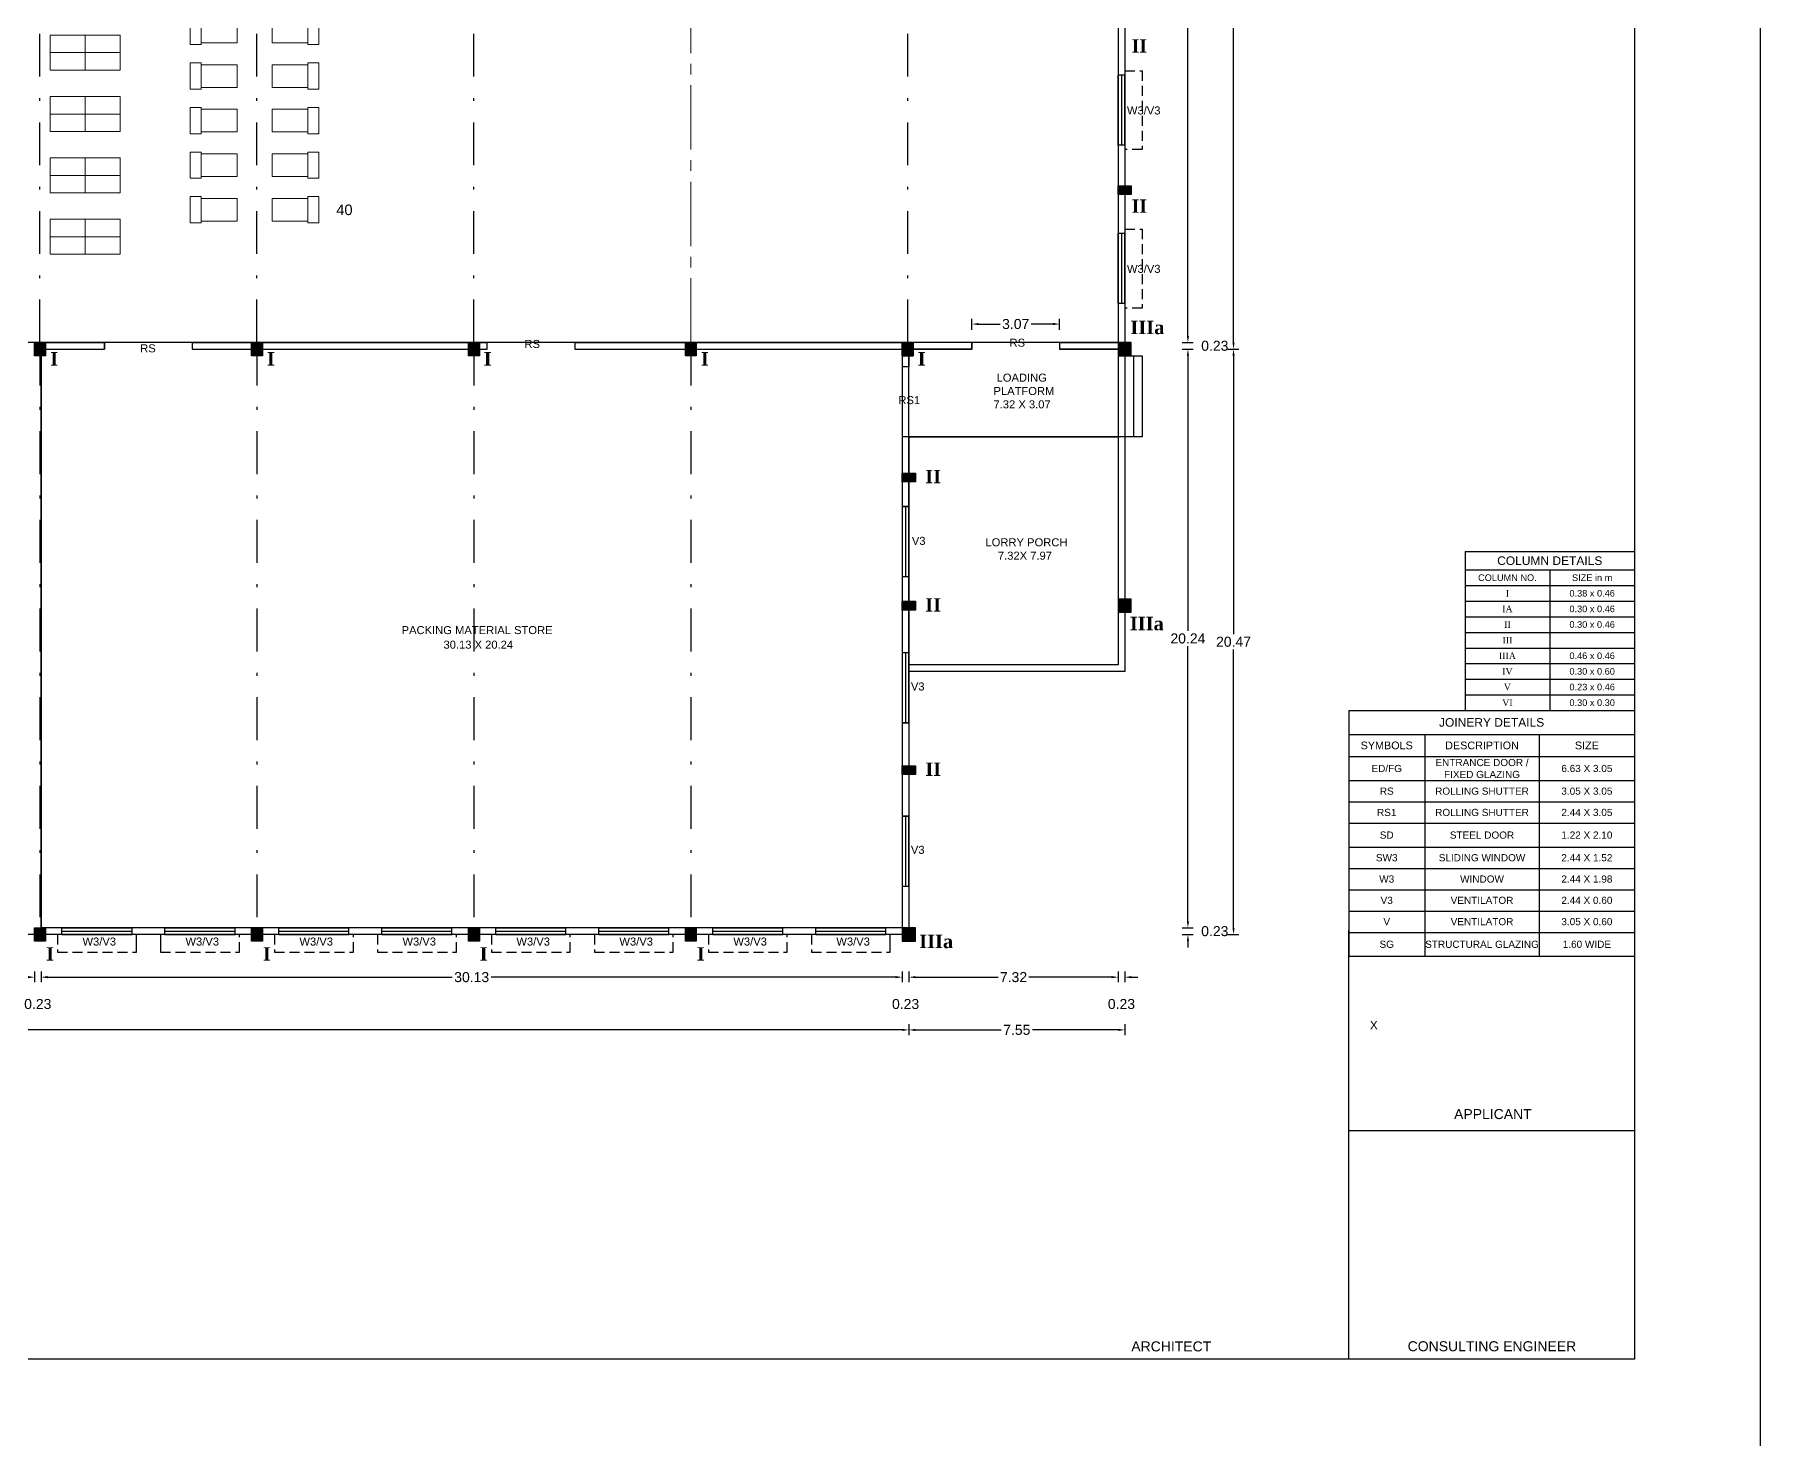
# Model space of a CAD drawing. Header units: metres. Extents: x 3715 to 4596, y 2418 to 2709.
# Drawn here: x 3932.9 to 3993.3, y 2553.5 to 2602.7 of the extents above; entities that cross this region are included whole.
import ezdxf

# ---------------------------------------------------------------- set-up
doc = ezdxf.new("R2010")
doc.units = ezdxf.units.M
doc.header["$MEASUREMENT"] = 0
for name, pattern in [('CENTER2', [1.125, 0.75, -0.125, 0.125, -0.125]), ('DASHDOT', [1, 0.5, -0.25, 0, -0.25]), ('DASHED', [0.75, 0.5, -0.25])]:
    doc.linetypes.add(name, pattern=pattern)
for name, color, linetype in [('BLK_1_FLR_0_BLT_UP_AREA', 46, 'Continuous'), ('BLK_1_FLR_0_CARPET_AREA', 46, 'Continuous'), ('BLK_1_FLR_0_CARPET_AREA_DEDUCT', 46, 'Continuous'), ('BLK_1_FLR_0_EXIT_WIDTH_ DOOR', 7, 'Continuous'), ('LOADING_UNLOADING', 175, 'Continuous'), ('WORKSHOP_AREA', 7, 'Continuous')]:
    doc.layers.add(name, color=color, linetype=linetype)
doc.layers.add('MACHINE', color=7, linetype='Continuous', lineweight=0)
doc.styles.add('Inner font', font='arial.ttf')
doc.styles.add('sheet - sub', font='arial.ttf', dxfattribs={"height": 48})
doc.styles.get("Standard").update_dxf_attribs({"font": 'arial.ttf'})
doc.styles.add('Times New Roman$101', font='timesbd.ttf', dxfattribs={"height": 3.024})
doc.dimstyles.get("Standard").update_dxf_attribs({"dimtxt": 0.35, "dimasz": 0.23, "dimexe": 0.18, "dimexo": 0.0625, "dimgap": 0.09, "dimtad": 0, "dimtih": 1, "dimtoh": 1, "dimzin": 0, "dimdsep": 46, "dimtxsty": 'Standard', "dimcen": 0.09, "dimadec": 0, "dimazin": 0, "dimtfac": 1, "dimtofl": 0, "dimtmove": 2, "dimatfit": 3, "dimfxl": 0, "dimtolj": 1, "dimtzin": 0, "dimarcsym": 0})

# ---------------------------------------------------------------- blocks, each defined once
blk = doc.blocks.new('*D80')
at = {"color": 0, "lineweight": -2, "ltscale": 0.1}
for p, q in [((3973.065, 2630.545), (3973.445, 2630.545)), ((3973.265, 2630.315), (3973.265, 2611.493)), ((3973.265, 2592.135), (3973.265, 2610.956)), ((3973.065, 2591.905), (3973.445, 2591.905))]:
    blk.add_line(p, q, dxfattribs=at)
at = {"color": 0, "ltscale": 0.1}
for points in [[(3973.227, 2630.315), (3973.304, 2630.315), (3973.265, 2630.545)], [(3973.227, 2592.135), (3973.304, 2592.135), (3973.265, 2591.905)]]:
    blk.add_solid(points, dxfattribs=at)
at = {"color": 0, "ltscale": 0.1, "insert": (3973.265, 2611.225), "char_height": 0.35, "attachment_point": 5}
blk.add_mtext('\\A1;38.64', dxfattribs=at)
blk = doc.blocks.new('*D81')
at = {"color": 0, "lineweight": -2, "ltscale": 0.1}
for p, q in [((3973.265, 2592.135), (3973.265, 2592.365)), ((3973.065, 2591.905), (3973.445, 2591.905)), ((3973.065, 2591.675), (3973.445, 2591.675)), ((3973.265, 2591.445), (3973.265, 2591.215))]:
    blk.add_line(p, q, dxfattribs=at)
at = {"color": 0, "ltscale": 0.1}
for points in [[(3973.227, 2592.135), (3973.304, 2592.135), (3973.265, 2591.905)], [(3973.227, 2591.445), (3973.304, 2591.445), (3973.265, 2591.675)]]:
    blk.add_solid(points, dxfattribs=at)
at = {"color": 0, "ltscale": 0.1, "insert": (3974.206, 2591.79), "char_height": 0.35, "attachment_point": 5}
blk.add_mtext('\\A1;0.23', dxfattribs=at)
blk = doc.blocks.new('*D82')
at = {"color": 0, "lineweight": -2, "ltscale": 0.1}
for p, q in [((3973.065, 2591.675), (3973.445, 2591.675)), ((3973.265, 2591.445), (3973.265, 2581.823)), ((3973.265, 2571.665), (3973.265, 2581.286)), ((3973.065, 2571.435), (3973.445, 2571.435))]:
    blk.add_line(p, q, dxfattribs=at)
at = {"color": 0, "ltscale": 0.1}
for points in [[(3973.227, 2591.445), (3973.304, 2591.445), (3973.265, 2591.675)], [(3973.227, 2571.665), (3973.304, 2571.665), (3973.265, 2571.435)]]:
    blk.add_solid(points, dxfattribs=at)
at = {"color": 0, "ltscale": 0.1, "insert": (3973.265, 2581.555), "char_height": 0.35, "attachment_point": 5}
blk.add_mtext('\\A1;20.24', dxfattribs=at)
blk = doc.blocks.new('*D83')
at = {"color": 0, "lineweight": -2, "ltscale": 0.1}
for p, q in [((3973.265, 2571.665), (3973.265, 2571.895)), ((3973.065, 2571.435), (3973.445, 2571.435)), ((3973.065, 2571.205), (3973.445, 2571.205)), ((3973.265, 2570.975), (3973.265, 2570.745))]:
    blk.add_line(p, q, dxfattribs=at)
at = {"color": 0, "ltscale": 0.1}
for points in [[(3973.227, 2571.665), (3973.304, 2571.665), (3973.265, 2571.435)], [(3973.227, 2570.975), (3973.304, 2570.975), (3973.265, 2571.205)]]:
    blk.add_solid(points, dxfattribs=at)
at = {"color": 0, "ltscale": 0.1, "insert": (3974.206, 2571.32), "char_height": 0.35, "attachment_point": 5}
blk.add_mtext('\\A1;0.23', dxfattribs=at)
blk = doc.blocks.new('*D84')
at = {"color": 0, "lineweight": -2, "ltscale": 0.1}
for p, q in [((3974.661, 2630.775), (3975.041, 2630.775)), ((3974.861, 2630.545), (3974.861, 2611.493)), ((3974.861, 2591.905), (3974.861, 2610.956)), ((3974.661, 2591.675), (3975.041, 2591.675))]:
    blk.add_line(p, q, dxfattribs=at)
at = {"color": 0, "ltscale": 0.1}
for points in [[(3974.823, 2630.545), (3974.899, 2630.545), (3974.861, 2630.775)], [(3974.823, 2591.905), (3974.899, 2591.905), (3974.861, 2591.675)]]:
    blk.add_solid(points, dxfattribs=at)
at = {"color": 0, "ltscale": 0.1, "insert": (3974.861, 2611.225), "char_height": 0.35, "attachment_point": 5}
blk.add_mtext('\\A1;39.10', dxfattribs=at)
blk = doc.blocks.new('*D85')
at = {"color": 0, "lineweight": -2, "ltscale": 0.1}
for p, q in [((3974.661, 2591.675), (3975.041, 2591.675)), ((3974.861, 2591.445), (3974.861, 2581.708)), ((3974.861, 2571.435), (3974.861, 2581.171)), ((3974.661, 2571.205), (3975.041, 2571.205))]:
    blk.add_line(p, q, dxfattribs=at)
at = {"color": 0, "ltscale": 0.1}
for points in [[(3974.823, 2591.445), (3974.899, 2591.445), (3974.861, 2591.675)], [(3974.823, 2571.435), (3974.899, 2571.435), (3974.861, 2571.205)]]:
    blk.add_solid(points, dxfattribs=at)
at = {"color": 0, "ltscale": 0.1, "insert": (3974.861, 2581.44), "char_height": 0.35, "attachment_point": 5}
blk.add_mtext('\\A1;20.47', dxfattribs=at)
blk = doc.blocks.new('*D86')
at = {"color": 0, "lineweight": -2, "ltscale": 0.1}
for p, q in [((3970.595, 2569.712), (3970.365, 2569.712)), ((3970.825, 2569.912), (3970.825, 2569.532)), ((3971.055, 2569.912), (3971.055, 2569.532)), ((3971.285, 2569.712), (3971.515, 2569.712))]:
    blk.add_line(p, q, dxfattribs=at)
at = {"color": 0, "ltscale": 0.1}
for points in [[(3970.595, 2569.751), (3970.595, 2569.674), (3970.825, 2569.712)], [(3971.285, 2569.751), (3971.285, 2569.674), (3971.055, 2569.712)]]:
    blk.add_solid(points, dxfattribs=at)
at = {"color": 0, "ltscale": 0.1, "insert": (3970.94, 2568.772), "char_height": 0.35, "attachment_point": 5}
blk.add_mtext('\\A1;0.23', dxfattribs=at)
blk = doc.blocks.new('*D87')
at = {"color": 0, "lineweight": -2, "ltscale": 0.1}
for p, q in [((3963.503, 2569.912), (3963.503, 2569.532)), ((3963.733, 2569.712), (3966.622, 2569.712)), ((3970.595, 2569.712), (3967.705, 2569.712)), ((3970.825, 2569.912), (3970.825, 2569.532))]:
    blk.add_line(p, q, dxfattribs=at)
at = {"color": 0, "ltscale": 0.1}
for points in [[(3963.733, 2569.751), (3963.733, 2569.674), (3963.503, 2569.712)], [(3970.595, 2569.751), (3970.595, 2569.674), (3970.825, 2569.712)]]:
    blk.add_solid(points, dxfattribs=at)
at = {"color": 0, "ltscale": 0.1, "insert": (3967.164, 2569.712), "char_height": 0.35, "attachment_point": 5}
blk.add_mtext('\\A1;7.32', dxfattribs=at)
blk = doc.blocks.new('*D88')
at = {"color": 0, "lineweight": -2, "ltscale": 0.1}
for p, q in [((3963.043, 2569.712), (3962.813, 2569.712)), ((3963.273, 2569.912), (3963.273, 2569.532)), ((3963.503, 2569.912), (3963.503, 2569.532)), ((3963.733, 2569.712), (3963.963, 2569.712))]:
    blk.add_line(p, q, dxfattribs=at)
at = {"color": 0, "ltscale": 0.1}
for points in [[(3963.043, 2569.751), (3963.043, 2569.674), (3963.273, 2569.712)], [(3963.733, 2569.751), (3963.733, 2569.674), (3963.503, 2569.712)]]:
    blk.add_solid(points, dxfattribs=at)
at = {"color": 0, "ltscale": 0.1, "insert": (3963.388, 2568.772), "char_height": 0.35, "attachment_point": 5}
blk.add_mtext('\\A1;0.23', dxfattribs=at)
blk = doc.blocks.new('*D89')
at = {"color": 0, "lineweight": -2, "ltscale": 0.1}
for p, q in [((3933.143, 2569.912), (3933.143, 2569.532)), ((3933.373, 2569.712), (3947.528, 2569.712)), ((3963.043, 2569.712), (3948.888, 2569.712)), ((3963.273, 2569.912), (3963.273, 2569.532))]:
    blk.add_line(p, q, dxfattribs=at)
at = {"color": 0, "ltscale": 0.1}
for points in [[(3933.373, 2569.751), (3933.373, 2569.674), (3933.143, 2569.712)], [(3963.043, 2569.751), (3963.043, 2569.674), (3963.273, 2569.712)]]:
    blk.add_solid(points, dxfattribs=at)
at = {"color": 0, "ltscale": 0.1, "insert": (3948.208, 2569.712), "char_height": 0.35, "attachment_point": 5}
blk.add_mtext('\\A1;30.13', dxfattribs=at)
blk = doc.blocks.new('*D90')
at = {"color": 0, "lineweight": -2, "ltscale": 0.1}
for p, q in [((3932.683, 2569.712), (3932.453, 2569.712)), ((3932.913, 2569.912), (3932.913, 2569.532)), ((3933.143, 2569.912), (3933.143, 2569.532)), ((3933.373, 2569.712), (3933.603, 2569.712))]:
    blk.add_line(p, q, dxfattribs=at)
at = {"color": 0, "ltscale": 0.1}
for points in [[(3932.683, 2569.751), (3932.683, 2569.674), (3932.913, 2569.712)], [(3933.373, 2569.751), (3933.373, 2569.674), (3933.143, 2569.712)]]:
    blk.add_solid(points, dxfattribs=at)
at = {"color": 0, "ltscale": 0.1, "insert": (3933.028, 2568.772), "char_height": 0.35, "attachment_point": 5}
blk.add_mtext('\\A1;0.23', dxfattribs=at)
blk = doc.blocks.new('*D388')
at = {"color": 0, "lineweight": -2, "ltscale": 0.1}
for p, q in [((3834.396, 2568.068), (3834.396, 2567.688)), ((3834.626, 2567.868), (3903.842, 2567.868)), ((3963.273, 2567.868), (3905.375, 2567.868)), ((3963.503, 2568.068), (3963.503, 2567.688))]:
    blk.add_line(p, q, dxfattribs=at)
at = {"color": 0, "ltscale": 0.1}
for points in [[(3834.626, 2567.906), (3834.626, 2567.829), (3834.396, 2567.868)], [(3963.273, 2567.906), (3963.273, 2567.829), (3963.503, 2567.868)]]:
    blk.add_solid(points, dxfattribs=at)
at = {"color": 0, "ltscale": 0.1, "insert": (3904.609, 2567.868), "char_height": 0.35, "attachment_point": 5}
blk.add_mtext('\\A1;129.11', dxfattribs=at)
blk = doc.blocks.new('*D389')
at = {"color": 0, "lineweight": -2, "ltscale": 0.1}
for p, q in [((3963.503, 2568.068), (3963.503, 2567.688)), ((3963.733, 2567.868), (3966.734, 2567.868)), ((3970.825, 2567.868), (3967.823, 2567.868)), ((3971.055, 2568.068), (3971.055, 2567.688))]:
    blk.add_line(p, q, dxfattribs=at)
at = {"color": 0, "ltscale": 0.1}
for points in [[(3963.733, 2567.906), (3963.733, 2567.829), (3963.503, 2567.868)], [(3970.825, 2567.906), (3970.825, 2567.829), (3971.055, 2567.868)]]:
    blk.add_solid(points, dxfattribs=at)
at = {"color": 0, "ltscale": 0.1, "insert": (3967.279, 2567.868), "char_height": 0.35, "attachment_point": 5}
blk.add_mtext('\\A1;7.55', dxfattribs=at)
blk = doc.blocks.new('*T432')
at = {"color": 0, "linetype": 'ByBlock', "lineweight": -2}
for p, q in [((0, 0), (10, 0)), ((0, 0), (0, -8.597)), ((10, 0), (10, -8.597)), ((0, -0.838), (10, -0.838)), ((2.661, -0.838), (2.661, -8.597)), ((6.667, -0.838), (6.667, -8.597)), ((0, -1.61), (10, -1.61)), ((0, -2.449), (10, -2.449)), ((0, -3.194), (10, -3.194)), ((0, -3.939), (10, -3.939)), ((0, -4.778), (10, -4.778)), ((0, -5.523), (10, -5.523)), ((0, -6.268), (10, -6.268)), ((0, -7.014), (10, -7.014)), ((0, -7.759), (10, -7.759)), ((0, -8.597), (10, -8.597))]:
    blk.add_line(p, q, dxfattribs=at)
at = {"color": 0, "attachment_point": 5}
for s, insert, char_height, width in [('JOINERY DETAILS', (5, -0.419), 0.3, 9.88), ('SYMBOLS', (1.33, -1.224), 0.27, 2.54083), ('DESCRIPTION', (4.664, -1.224), 0.27, 3.88583), ('SIZE', (8.333, -1.224), 0.27, 3.21333), ('ENTRANCE DOOR / FIXED GLAZING', (4.664, -2.03), 0.25, 3.88583), ('ED/FG', (1.33, -2.03), 0.25, 2.54083), ('6.63 X 3.05', (8.333, -2.03), 0.25, 3.21333), ('RS', (1.33, -2.822), 0.25, 2.54083), ('ROLLING SHUTTER', (4.664, -2.822), 0.25, 3.88583), ('3.05 X 3.05', (8.333, -2.822), 0.25, 3.21333), ('RS1', (1.33, -3.567), 0.25, 2.54083), ('ROLLING SHUTTER', (4.664, -3.567), 0.25, 3.88583), ('2.44 X 3.05', (8.333, -3.567), 0.25, 3.21333), ('SD', (1.33, -4.359), 0.25, 2.54083), ('STEEL DOOR', (4.664, -4.359), 0.25, 3.88583), ('1.22 X 2.10', (8.333, -4.359), 0.25, 3.21333), ('SW3', (1.33, -5.151), 0.25, 2.54083), ('SLIDING WINDOW', (4.664, -5.151), 0.25, 3.88583), ('2.44 X 1.52', (8.333, -5.151), 0.25, 3.21333), ('W3', (1.33, -5.896), 0.25, 2.54083), ('WINDOW', (4.664, -5.896), 0.25, 3.88583), ('2.44 X 1.98', (8.333, -5.896), 0.25, 3.21333), ('V3', (1.33, -6.641), 0.25, 2.54083), ('VENTILATOR', (4.664, -6.641), 0.25, 3.88583), ('2.44 X 0.60', (8.333, -6.641), 0.25, 3.21333), ('V', (1.33, -7.386), 0.25, 2.54083), ('VENTILATOR', (4.664, -7.386), 0.25, 3.88583), ('3.05 X 0.60', (8.333, -7.386), 0.25, 3.21333), ('SG', (1.33, -8.178), 0.25, 2.54083), ('STRUCTURAL GLAZING', (4.664, -8.178), 0.25, 3.88583), ('1.60 WIDE', (8.333, -8.178), 0.25, 3.21333)]:
    blk.add_mtext(s, dxfattribs=dict(at, insert=insert, char_height=char_height, width=width))
blk = doc.blocks.new('iron table')
at = {"layer": 'MACHINE', "ltscale": 6}
for points in [[(50070.1, -156.1), (50085.1, -156.1), (50085.1, -120.1), (50070.1, -120.1)], [(50085.1, -153.6), (50134.1, -153.6), (50134.1, -122.6), (50085.1, -122.6)]]:
    blk.add_lwpolyline(points, close=True, dxfattribs=at)
blk = doc.blocks.new('A$C63E6157F')
at = {"layer": 'MACHINE'}
for p in [(-49974.1, 120.1), (-49974.1, 59.1), (-49974.1, -1.9), (-49974.1, -62.9), (-49974.1, -123.9), (-49974.1, -184.9), (-49974.1, -268.9), (-49974.1, -329.9), (-49974.1, -390.9), (-49974.1, -451.9), (-49974.1, -512.9), (-49974.1, -573.9), (-49974.1, -657.9), (-49974.1, -718.9), (-49974.1, -779.9), (-49974.1, -840.9), (-49974.1, -901.9), (-49974.1, -962.9), (-49974.1, -1023.9), (-49974.1, -1084.9)]:
    blk.add_blockref('iron table', p, dxfattribs=at)
at = {"layer": 'MACHINE', "xscale": -1}
for p in [(50342.1, 120.1), (50342.1, 59.1), (50342.1, -1.9), (50342.1, -62.9), (50342.1, -123.9), (50342.1, -184.9), (50342.1, -268.9), (50342.1, -329.9), (50342.1, -390.9), (50342.1, -451.9), (50342.1, -512.9), (50342.1, -573.9), (50342.1, -657.9), (50342.1, -718.9), (50342.1, -779.9), (50342.1, -840.9), (50342.1, -901.9), (50342.1, -962.9), (50342.1, -1023.9), (50342.1, -1084.9)]:
    blk.add_blockref('iron table', p, dxfattribs=at)
at = {"layer": 'MACHINE', "ltscale": 6}
for s, insert, char_height, width, attachment_point, style in [('1', (209.9, -9.3), 14.4, 161.822, 3, 'Inner font'), ('{\\W4.77586; }IRONING SECTION ', (52.3, -364.7), 17, 272.614, 7, 'sheet - sub'), ('40  Tables', (138.5, -391.1), 17, 272.614, 7, 'sheet - sub'), ('40', (318.2, -1215.9), 14.4, 161.822, 3, 'Inner font')]:
    blk.add_mtext(s, dxfattribs=dict(at, insert=insert, char_height=char_height, width=width, attachment_point=attachment_point, style=style))
blk = doc.blocks.new('*T642')
at = {"color": 0, "linetype": 'ByBlock', "lineweight": -2}
for p, q in [((0, 0), (5.931, 0)), ((0, 0), (0, -5.556)), ((5.931, 0), (5.931, -5.556)), ((0, -0.64), (5.931, -0.64)), ((0, -1.186), (5.931, -1.186)), ((2.965, -0.64), (2.965, -5.556)), ((0, -1.732), (5.931, -1.732)), ((0, -2.278), (5.931, -2.278)), ((0, -2.824), (5.931, -2.824)), ((0, -3.371), (5.931, -3.371)), ((0, -3.917), (5.931, -3.917)), ((0, -4.463), (5.931, -4.463)), ((0, -5.009), (5.931, -5.009)), ((0, -5.556), (5.931, -5.556))]:
    blk.add_line(p, q, dxfattribs=at)
at = {"color": 0, "attachment_point": 5}
for s, insert, char_height, width in [('COLUMN DETAILS', (2.965, -0.32), 0.3, 5.81061), ('COLUMN NO.', (1.483, -0.913), 0.23, 2.8453), ('SIZE in m', (4.448, -0.913), 0.23, 2.8453), ('{\\fTimes New Roman|b0|i0|c0|p18;I}', (1.483, -1.459), 0.23, 2.8453), ('0.38 x 0.46', (4.448, -1.459), 0.23, 2.8453), ('{\\fTimes New Roman|b0|i0|c0|p18;IA}', (1.483, -2.005), 0.23, 2.8453), ('0.30 x 0.46', (4.448, -2.005), 0.23, 2.8453), ('{\\fTimes New Roman|b0|i0|c0|p18;III}', (1.483, -3.098), 0.23, 2.8453), ('{\\fTimes New Roman|b0|i0|c0|p18;II}', (1.483, -2.551), 0.23, 2.8453), ('0.30 x 0.46', (4.448, -2.551), 0.23, 2.8453), ('{\\fTimes New Roman|b0|i0|c0|p18;IIIA}', (1.483, -3.644), 0.23, 2.8453), ('0.46 x 0.46', (4.448, -3.644), 0.23, 2.8453), ('{\\fTimes New Roman|b0|i0|c0|p18;IV}', (1.483, -4.19), 0.23, 2.8453), ('0.30 x 0.60', (4.448, -4.19), 0.23, 2.8453), ('{\\fTimes New Roman|b0|i0|c0|p18;V}', (1.483, -4.736), 0.23, 2.8453), ('0.23 x 0.46', (4.448, -4.736), 0.23, 2.8453), ('{\\fTimes New Roman|b0|i0|c0|p18;VI}', (1.483, -5.283), 0.23, 2.8453), ('0.30 x 0.30', (4.448, -5.283), 0.23, 2.8453)]:
    blk.add_mtext(s, dxfattribs=dict(at, insert=insert, char_height=char_height, width=width))
blk = doc.blocks.new('*D662')
at = {"layer": 'BLK_1_FLR_0_EXIT_WIDTH_ DOOR', "color": 0, "lineweight": -2}
for p, q in [((3965.707, 2592.352), (3965.707, 2592.732)), ((3965.937, 2592.552), (3966.696, 2592.552)), ((3968.544, 2592.552), (3967.785, 2592.552)), ((3968.774, 2592.352), (3968.774, 2592.732))]:
    blk.add_line(p, q, dxfattribs=at)
at = {"layer": 'BLK_1_FLR_0_EXIT_WIDTH_ DOOR', "color": 0}
for points in [[(3965.937, 2592.59), (3965.937, 2592.513), (3965.707, 2592.552)], [(3968.544, 2592.59), (3968.544, 2592.513), (3968.774, 2592.552)]]:
    blk.add_solid(points, dxfattribs=at)
at = {"layer": 'BLK_1_FLR_0_EXIT_WIDTH_ DOOR', "color": 0, "insert": (3967.24, 2592.552), "char_height": 0.35, "attachment_point": 5}
blk.add_mtext('\\A1;3.07', dxfattribs=at)

msp = doc.modelspace()

# ---------------------------------------------------------------- hatches: boundary and pattern name
at = {"ltscale": 10}
for points in [[(3971.28465, 2597.07962), (3970.82465, 2597.07962), (3970.82465, 2597.38629), (3971.28465, 2597.38629)], [(3932.91298, 2591.90462), (3933.29631, 2591.90462), (3933.29631, 2591.44462), (3932.91298, 2591.44462)], [(3940.50298, 2591.90462), (3940.88631, 2591.90462), (3940.88631, 2591.44462), (3940.50298, 2591.44462)], [(3948.09298, 2591.90462), (3948.47631, 2591.90462), (3948.47631, 2591.44462), (3948.09298, 2591.44462)], [(3955.68298, 2591.90462), (3956.06631, 2591.90462), (3956.06631, 2591.44462), (3955.68298, 2591.44462)], [(3963.27298, 2591.90462), (3963.65631, 2591.90462), (3963.65631, 2591.44462), (3963.27298, 2591.44462)], [(3963.65631, 2591.90462), (3963.27298, 2591.90462), (3963.27298, 2591.44462), (3963.65631, 2591.44462)], [(3971.28465, 2591.90462), (3970.82465, 2591.90462), (3970.82465, 2591.44462), (3971.28465, 2591.44462)], [(3963.73298, 2587.03629), (3963.27298, 2587.03629), (3963.27298, 2587.34295), (3963.73298, 2587.34295)], [(3963.73298, 2582.55129), (3963.27298, 2582.55129), (3963.27298, 2582.85795), (3963.73298, 2582.85795)], [(3971.28465, 2582.93462), (3970.82465, 2582.93462), (3970.82465, 2582.47462), (3971.28465, 2582.47462)], [(3963.73298, 2576.80129), (3963.27298, 2576.80129), (3963.27298, 2577.10795), (3963.73298, 2577.10795)], [(3932.91298, 2571.43462), (3933.29631, 2571.43462), (3933.29631, 2570.97462), (3932.91298, 2570.97462)], [(3940.50298, 2571.43462), (3940.88631, 2571.43462), (3940.88631, 2570.97462), (3940.50298, 2570.97462)], [(3948.09298, 2571.43462), (3948.47631, 2571.43462), (3948.47631, 2570.97462), (3948.09298, 2570.97462)], [(3955.68298, 2571.43462), (3956.06631, 2571.43462), (3956.06631, 2570.97462), (3955.68298, 2570.97462)], [(3963.73298, 2571.43462), (3963.27298, 2571.43462), (3963.27298, 2570.97462), (3963.73298, 2570.97462)]]:
    msp.add_hatch(color=256, dxfattribs=at).paths.add_polyline_path(points)

# ---------------------------------------------------------------- linework, layer by layer
at = {"linetype": 'DASHDOT', "ltscale": 3}
for p, q in [((3933.10465, 2591.90456), (3933.10465, 2630.54462)), ((3940.69465, 2591.90456), (3940.69465, 2630.54462)), ((3948.28465, 2591.90456), (3948.28465, 2630.54462)), ((3963.46465, 2591.90456), (3963.46465, 2630.54462)), ((3933.10465, 2591.90462), (3933.10465, 2571.43462)), ((3940.69465, 2591.90462), (3940.69465, 2571.43462)), ((3948.28465, 2591.90462), (3948.28465, 2571.43462)), ((3955.87465, 2591.90462), (3955.87465, 2571.43462))]:
    msp.add_line(p, q, dxfattribs=at)
at = {"linetype": 'CENTER2', "lineweight": 15, "ltscale": 3}
msp.add_line((3955.87465, 2591.90456), (3955.87465, 2630.54462), dxfattribs=at)
at = {"ltscale": 10}
for p, q in [((3970.82465, 2602.67629), (3970.82465, 2601.25795)), ((3971.05465, 2602.67629), (3971.05465, 2601.25795)), ((3971.05465, 2601.25795), (3970.82465, 2601.25795)), ((3970.82465, 2598.80462), (3970.82465, 2601.25795)), ((3971.05465, 2598.80462), (3971.05465, 2601.25795)), ((3970.82465, 2598.80462), (3970.82465, 2597.38629)), ((3971.05465, 2598.80462), (3970.82465, 2598.80462)), ((3971.05465, 2598.80462), (3971.05465, 2597.38629)), ((3970.82465, 2597.07962), (3970.82465, 2595.71879)), ((3971.05465, 2597.07962), (3971.05465, 2595.71879)), ((3971.05465, 2595.71879), (3970.82465, 2595.71879)), ((3970.82465, 2593.26545), (3970.82465, 2595.71879)), ((3971.05465, 2593.26545), (3971.05465, 2595.71879)), ((3970.82465, 2593.26545), (3970.82465, 2591.90462)), ((3971.05465, 2593.26545), (3970.82465, 2593.26545)), ((3971.05465, 2593.26545), (3971.05465, 2591.90462)), ((3933.29631, 2591.90462), (3935.36631, 2591.90462)), ((3933.29631, 2591.67462), (3935.36631, 2591.67462)), ((3935.36631, 2591.90462), (3935.36631, 2591.67462)), ((3938.43298, 2591.90462), (3940.50298, 2591.90462)), ((3938.43298, 2591.90462), (3938.43298, 2591.67462)), ((3938.43298, 2591.67462), (3940.50298, 2591.67462)), ((3940.88631, 2591.90462), (3948.09298, 2591.90462)), ((3940.88631, 2591.67462), (3948.09298, 2591.67462)), ((3948.43588, 2591.90462), (3948.74465, 2591.90462)), ((3948.47631, 2591.67462), (3948.74465, 2591.67462)), ((3948.74465, 2591.67462), (3948.74465, 2591.90462)), ((3951.81131, 2591.90462), (3955.68298, 2591.90462)), ((3951.81131, 2591.90462), (3951.81131, 2591.67462)), ((3951.81131, 2591.67462), (3955.68298, 2591.67462)), ((3956.06631, 2591.90462), (3963.27298, 2591.90462)), ((3956.06631, 2591.67462), (3963.27298, 2591.67462)), ((3965.70715, 2591.90462), (3963.65631, 2591.90462)), ((3965.70715, 2591.67462), (3963.65631, 2591.67462)), ((3965.70715, 2591.90462), (3965.70715, 2591.67462)), ((3968.77381, 2591.90462), (3968.77381, 2591.67462)), ((3968.77381, 2591.90462), (3970.82465, 2591.90462)), ((3970.82465, 2591.67462), (3968.77381, 2591.67462)), ((3933.14298, 2591.44462), (3933.14298, 2571.43462)), ((3963.27298, 2591.44462), (3963.27298, 2591.06129)), ((3963.50298, 2591.06129), (3963.27298, 2591.06129)), ((3963.50298, 2591.44462), (3963.50298, 2591.06129)), ((3971.05465, 2591.44462), (3971.05465, 2588.60795)), ((3971.28465, 2591.44462), (3971.66798, 2591.44462)), ((3971.36131, 2591.44462), (3971.36131, 2588.60795)), ((3971.66798, 2591.44462), (3971.66798, 2588.60795)), ((3963.27298, 2588.60795), (3963.27298, 2587.34295)), ((3963.50298, 2588.60795), (3963.27298, 2588.60795)), ((3971.66798, 2588.60795), (3963.50298, 2588.60795)), ((3963.50298, 2588.60795), (3963.50298, 2587.34295)), ((3963.27298, 2587.03629), (3963.27298, 2586.17379)), ((3963.50298, 2587.03629), (3963.50298, 2586.17379)), ((3963.27298, 2586.17379), (3963.50298, 2586.17379)), ((3963.27298, 2583.72045), (3963.27298, 2582.85795)), ((3963.27298, 2583.72045), (3963.50298, 2583.72045)), ((3963.50298, 2583.72045), (3963.50298, 2582.85795)), ((3963.27298, 2582.55129), (3963.27298, 2581.05629)), ((3963.50298, 2582.55129), (3963.50298, 2581.05629)), ((3963.50298, 2581.05629), (3963.27298, 2581.05629)), ((3963.27298, 2578.60295), (3963.27298, 2577.10795)), ((3963.50298, 2578.60295), (3963.27298, 2578.60295)), ((3963.50298, 2578.60295), (3963.50298, 2577.10795)), ((3963.27298, 2576.80129), (3963.27298, 2575.34462)), ((3963.50298, 2576.80129), (3963.50298, 2575.34462)), ((3963.27298, 2575.34462), (3963.50298, 2575.34462)), ((3963.27298, 2572.89129), (3963.27298, 2571.43462)), ((3963.27298, 2572.89129), (3963.50298, 2572.89129)), ((3963.50298, 2572.89129), (3963.50298, 2571.43462)), ((3933.87131, 2571.20462), (3933.87131, 2571.43462)), ((3933.87131, 2571.20462), (3933.87131, 2571.43462)), ((3936.32465, 2571.20462), (3936.32465, 2571.43462)), ((3937.47465, 2571.20462), (3937.47465, 2571.43462)), ((3939.92798, 2571.20462), (3939.92798, 2571.43462)), ((3941.46131, 2571.20462), (3941.46131, 2571.43462)), ((3941.46131, 2571.20462), (3941.46131, 2571.43462)), ((3943.91465, 2571.20462), (3943.91465, 2571.43462)), ((3945.06465, 2571.20462), (3945.06465, 2571.43462)), ((3947.51798, 2571.20462), (3947.51798, 2571.43462)), ((3949.05131, 2571.20462), (3949.05131, 2571.43462)), ((3949.05131, 2571.20462), (3949.05131, 2571.43462)), ((3951.50465, 2571.20462), (3951.50465, 2571.43462)), ((3952.65465, 2571.20462), (3952.65465, 2571.43462)), ((3955.10798, 2571.20462), (3955.10798, 2571.43462)), ((3956.64131, 2571.20462), (3956.64131, 2571.43462)), ((3956.64131, 2571.20462), (3956.64131, 2571.43462)), ((3959.09465, 2571.20462), (3959.09465, 2571.43462)), ((3960.24465, 2571.20462), (3960.24465, 2571.43462)), ((3962.69798, 2571.20462), (3962.69798, 2571.43462))]:
    msp.add_line(p, q, dxfattribs=at)
at = {"linetype": 'DASHED'}
for p, q in [((3970.82465, 2591.44462), (3970.82465, 2580.63462)), ((3970.82465, 2580.63462), (3963.50298, 2580.63462))]:
    msp.add_line(p, q, dxfattribs=at)
at = {"linetype": 'DASHED', "ltscale": 10}
for p, q in [((3971.05465, 2591.44462), (3971.05465, 2582.93462)), ((3971.05465, 2582.47462), (3971.05465, 2580.40462)), ((3971.05465, 2580.40462), (3963.50298, 2580.40462))]:
    msp.add_line(p, q, dxfattribs=at)
at = {"linetype": 'DASHED', "ltscale": 0.7}
for p, q in [((3933.71798, 2571.20462), (3933.71798, 2570.59129)), ((3940.08131, 2570.59129), (3940.08131, 2571.20462)), ((3941.30798, 2571.20462), (3941.30798, 2570.59129)), ((3944.06798, 2570.59129), (3944.06798, 2571.20462)), ((3944.91131, 2571.20462), (3944.91131, 2570.59129)), ((3947.67131, 2570.59129), (3947.67131, 2571.20462)), ((3948.89798, 2571.20462), (3948.89798, 2570.59129)), ((3951.65798, 2570.59129), (3951.65798, 2571.20462)), ((3952.50131, 2571.20462), (3952.50131, 2570.59129)), ((3955.26131, 2570.59129), (3955.26131, 2571.20462)), ((3956.48798, 2571.20462), (3956.48798, 2570.59129)), ((3959.24798, 2570.59129), (3959.24798, 2571.20462)), ((3960.09131, 2571.20462), (3960.09131, 2570.59129)), ((3933.71798, 2570.59129), (3936.47798, 2570.59129)), ((3937.32131, 2570.59129), (3940.08131, 2570.59129)), ((3941.30798, 2570.59129), (3944.06798, 2570.59129)), ((3944.91131, 2570.59129), (3947.67131, 2570.59129)), ((3948.89798, 2570.59129), (3951.65798, 2570.59129)), ((3952.50131, 2570.59129), (3955.26131, 2570.59129)), ((3956.48798, 2570.59129), (3959.24798, 2570.59129)), ((3960.09131, 2570.59129), (3962.85131, 2570.59129))]:
    msp.add_line(p, q, dxfattribs=at)
at = {"linetype": 'Continuous', "ltscale": 10}
for p, q in [((3933.87131, 2571.43462), (3936.32465, 2571.43462)), ((3933.87131, 2571.20462), (3936.32465, 2571.20462)), ((3937.47465, 2571.43462), (3939.92798, 2571.43462)), ((3937.47465, 2571.20462), (3939.92798, 2571.20462)), ((3941.46131, 2571.43462), (3943.91465, 2571.43462)), ((3941.46131, 2571.20462), (3943.91465, 2571.20462)), ((3945.06465, 2571.43462), (3947.51798, 2571.43462)), ((3945.06465, 2571.20462), (3947.51798, 2571.20462)), ((3949.05131, 2571.43462), (3951.50465, 2571.43462)), ((3949.05131, 2571.20462), (3951.50465, 2571.20462)), ((3952.65465, 2571.43462), (3955.10798, 2571.43462)), ((3952.65465, 2571.20462), (3955.10798, 2571.20462)), ((3956.64131, 2571.43462), (3959.09465, 2571.43462)), ((3956.64131, 2571.20462), (3959.09465, 2571.20462)), ((3960.24465, 2571.43462), (3962.69798, 2571.43462)), ((3960.24465, 2571.20462), (3962.69798, 2571.20462))]:
    msp.add_line(p, q, dxfattribs=at)
at = {"linetype": 'DASHED', "ltscale": 5}
for p, q in [((3936.47798, 2570.59129), (3936.47798, 2571.20462)), ((3937.32131, 2571.20462), (3937.32131, 2570.59129)), ((3962.85131, 2570.59129), (3962.85131, 2571.20462))]:
    msp.add_line(p, q, dxfattribs=at)
for p, q in [((3978.89013, 2556.35053), (3978.89013, 2571.35053)), ((3978.89013, 2556.35053), (3978.89013, 2564.35053)), ((3978.89013, 2564.35053), (3988.89013, 2564.35053))]:
    msp.add_line(p, q)
for points in [[(3817.40443, 2497.39784), (3993.29629, 2497.39784), (3993.29629, 2645.44016), (3817.40443, 2645.44016)], [(3820.05361, 2641.35404), (3988.89013, 2641.35404), (3988.89013, 2556.35053), (3820.05361, 2556.35053)]]:
    msp.add_lwpolyline(points, close=True)
at = {"color": 1, "ltscale": 0.1}
msp.add_lwpolyline([(3971.05465, 2630.77462), (3971.05465, 2580.40462), (3963.50298, 2580.40462), (3963.50298, 2571.20462), (3834.39631, 2571.20462), (3834.39631, 2580.40462), (3826.84465, 2580.40462), (3826.84465, 2630.77462), (3971.05465, 2630.77462)], close=True, dxfattribs=at)
at = {"linetype": 'DASHED', "ltscale": 0.7}
for points in [[(3971.05465, 2601.41129), (3971.05465, 2601.41129), (3971.66798, 2601.41129), (3971.66798, 2598.65129), (3971.66798, 2598.65129), (3971.05465, 2598.65129)], [(3971.05465, 2595.87212), (3971.05465, 2595.87212), (3971.66798, 2595.87212), (3971.66798, 2593.11212), (3971.66798, 2593.11212), (3971.05465, 2593.11212)]]:
    msp.add_lwpolyline(points, dxfattribs=at)
at = {"ltscale": 10}
for points in [[(3970.93965, 2601.25795), (3970.93965, 2598.80462)], [(3970.93965, 2595.71879), (3970.93965, 2593.26545)], [(3933.87131, 2571.43462), (3933.29631, 2571.43462)], [(3933.87131, 2571.20462), (3933.29631, 2571.20462)], [(3933.87131, 2571.31962), (3936.32465, 2571.31962)], [(3937.47465, 2571.43462), (3936.32465, 2571.43462)], [(3937.47465, 2571.20462), (3936.32465, 2571.20462)], [(3937.47465, 2571.31962), (3939.92798, 2571.31962)], [(3940.50298, 2571.43462), (3939.92798, 2571.43462)], [(3940.50298, 2571.20462), (3939.92798, 2571.20462)], [(3941.46131, 2571.43462), (3940.88631, 2571.43462)], [(3941.46131, 2571.20462), (3940.88631, 2571.20462)], [(3941.46131, 2571.31962), (3943.91465, 2571.31962)], [(3945.06465, 2571.43462), (3943.91465, 2571.43462)], [(3945.06465, 2571.20462), (3943.91465, 2571.20462)], [(3945.06465, 2571.31962), (3947.51798, 2571.31962)], [(3948.09298, 2571.43462), (3947.51798, 2571.43462)], [(3948.09298, 2571.20462), (3947.51798, 2571.20462)], [(3949.05131, 2571.43462), (3948.47631, 2571.43462)], [(3949.05131, 2571.20462), (3948.47631, 2571.20462)], [(3949.05131, 2571.31962), (3951.50465, 2571.31962)], [(3952.65465, 2571.43462), (3951.50465, 2571.43462)], [(3952.65465, 2571.20462), (3951.50465, 2571.20462)], [(3952.65465, 2571.31962), (3955.10798, 2571.31962)], [(3955.68298, 2571.43462), (3955.10798, 2571.43462)], [(3955.68298, 2571.20462), (3955.10798, 2571.20462)], [(3956.64131, 2571.43462), (3956.06631, 2571.43462)], [(3956.64131, 2571.20462), (3956.06631, 2571.20462)], [(3956.64131, 2571.31962), (3959.09465, 2571.31962)], [(3960.24465, 2571.43462), (3959.09465, 2571.43462)], [(3960.24465, 2571.20462), (3959.09465, 2571.20462)], [(3963.27298, 2571.43462), (3962.69798, 2571.43462)], [(3963.27298, 2571.20462), (3962.69798, 2571.20462)]]:
    msp.add_lwpolyline(points, dxfattribs=at)
for points in [[(3971.28465, 2597.07962), (3970.82465, 2597.07962), (3970.82465, 2597.38629), (3971.28465, 2597.38629)], [(3932.91298, 2591.90462), (3933.29631, 2591.90462), (3933.29631, 2591.44462), (3932.91298, 2591.44462)], [(3940.50298, 2591.90462), (3940.88631, 2591.90462), (3940.88631, 2591.44462), (3940.50298, 2591.44462)], [(3948.09298, 2591.90462), (3948.47631, 2591.90462), (3948.47631, 2591.44462), (3948.09298, 2591.44462)], [(3955.68298, 2591.90462), (3956.06631, 2591.90462), (3956.06631, 2591.44462), (3955.68298, 2591.44462)], [(3963.27298, 2591.90462), (3963.65631, 2591.90462), (3963.65631, 2591.44462), (3963.27298, 2591.44462)], [(3963.65631, 2591.90462), (3963.27298, 2591.90462), (3963.27298, 2591.44462), (3963.65631, 2591.44462)], [(3971.28465, 2591.90462), (3970.82465, 2591.90462), (3970.82465, 2591.44462), (3971.28465, 2591.44462)], [(3963.73298, 2587.03629), (3963.27298, 2587.03629), (3963.27298, 2587.34295), (3963.73298, 2587.34295)], [(3963.27298, 2583.72045), (3963.50298, 2583.72045), (3963.50298, 2586.17379), (3963.27298, 2586.17379)], [(3963.73298, 2582.55129), (3963.27298, 2582.55129), (3963.27298, 2582.85795), (3963.73298, 2582.85795)], [(3971.28465, 2582.93462), (3970.82465, 2582.93462), (3970.82465, 2582.47462), (3971.28465, 2582.47462)], [(3963.27298, 2578.60295), (3963.50298, 2578.60295), (3963.50298, 2581.05629), (3963.27298, 2581.05629)], [(3963.73298, 2576.80129), (3963.27298, 2576.80129), (3963.27298, 2577.10795), (3963.73298, 2577.10795)], [(3963.27298, 2572.89129), (3963.50298, 2572.89129), (3963.50298, 2575.34462), (3963.27298, 2575.34462)], [(3932.91298, 2571.43462), (3933.29631, 2571.43462), (3933.29631, 2570.97462), (3932.91298, 2570.97462)], [(3940.50298, 2571.43462), (3940.88631, 2571.43462), (3940.88631, 2570.97462), (3940.50298, 2570.97462)], [(3948.09298, 2571.43462), (3948.47631, 2571.43462), (3948.47631, 2570.97462), (3948.09298, 2570.97462)], [(3955.68298, 2571.43462), (3956.06631, 2571.43462), (3956.06631, 2570.97462), (3955.68298, 2570.97462)], [(3963.73298, 2571.43462), (3963.27298, 2571.43462), (3963.27298, 2570.97462), (3963.73298, 2570.97462)]]:
    msp.add_lwpolyline(points, close=True, dxfattribs=at)
at = {"ltscale": 0.9}
for points in [[(3963.38798, 2586.17379), (3963.38798, 2583.72045)], [(3963.38798, 2581.05629), (3963.38798, 2578.60295)], [(3963.38798, 2575.34462), (3963.38798, 2572.89129)], [(3960.24465, 2571.31962), (3962.69798, 2571.31962)]]:
    msp.add_lwpolyline(points, dxfattribs=at)
at = {"layer": 'BLK_1_FLR_0_BLT_UP_AREA', "color": 46, "ltscale": 0.1}
msp.add_lwpolyline([(3896.59046, 2571.20462), (3834.39631, 2571.20462), (3834.39631, 2588.60795), (3826.84465, 2588.60795), (3826.84465, 2630.77462), (3971.05465, 2630.77462), (3971.05465, 2588.60795), (3963.50298, 2588.60795), (3963.50298, 2571.20462), (3901.28689, 2571.20462), (3901.28689, 2569.69243), (3902.19498, 2569.69243), (3902.19498, 2561.2088), (3895.68152, 2561.2088), (3895.68152, 2569.69243), (3896.59046, 2569.69243)], close=True, dxfattribs=at)
at = {"layer": 'BLK_1_FLR_0_CARPET_AREA', "color": 46}
msp.add_lwpolyline([(3827.07465, 2630.54462), (3970.82465, 2630.54462), (3970.82465, 2591.90462), (3968.77381, 2591.90462), (3968.77381, 2591.67462), (3970.82465, 2591.67462), (3970.82465, 2588.60795), (3963.50298, 2588.60795), (3963.50298, 2591.67462), (3965.70715, 2591.67462), (3965.70715, 2591.90462), (3951.81131, 2591.90462), (3951.81131, 2591.67462), (3963.27298, 2591.67462), (3963.27298, 2571.43462), (3933.14298, 2571.43462), (3933.14298, 2591.67462), (3935.36631, 2591.67462), (3935.36631, 2591.90462), (3932.68298, 2591.90462)], dxfattribs=at)
at = {"layer": 'BLK_1_FLR_0_CARPET_AREA_DEDUCT'}
msp.add_lwpolyline([(3938.43298, 2591.67462), (3948.74465, 2591.67462), (3948.74465, 2591.90462), (3938.43298, 2591.90462)], close=True, dxfattribs=at)
at = {"layer": 'LOADING_UNLOADING'}
msp.add_lwpolyline([(3963.50298, 2588.60795), (3970.82465, 2588.60795), (3970.82465, 2580.63462), (3963.50298, 2580.63462)], close=True, dxfattribs=at)
at = {"layer": 'MACHINE', "ltscale": 10}
for p, q in [((3935.90815, 2602.65659), (3935.90815, 2601.42992)), ((3935.90815, 2600.50992), (3935.90815, 2599.28326)), ((3935.90815, 2598.36326), (3935.90815, 2597.13659)), ((3935.90815, 2596.21659), (3935.90815, 2594.98992))]:
    msp.add_line(p, q, dxfattribs=at)
for points in [[(3933.45482, 2602.65659), (3935.90815, 2602.65659)], [(3935.90815, 2601.42992), (3933.45482, 2601.42992), (3933.45482, 2602.65659)], [(3934.68149, 2601.42992), (3934.68149, 2602.65659)], [(3933.45482, 2602.04326), (3935.90815, 2602.04326)], [(3933.45482, 2600.50992), (3935.90815, 2600.50992)], [(3935.90815, 2599.28326), (3933.45482, 2599.28326), (3933.45482, 2600.50992)], [(3934.68149, 2599.28326), (3934.68149, 2600.50992)], [(3933.45482, 2599.89659), (3935.90815, 2599.89659)], [(3933.45482, 2598.36326), (3935.90815, 2598.36326)], [(3935.90815, 2597.13659), (3933.45482, 2597.13659), (3933.45482, 2598.36326)], [(3934.68149, 2597.13659), (3934.68149, 2598.36326)], [(3933.45482, 2597.74992), (3935.90815, 2597.74992)], [(3933.45482, 2596.21659), (3935.90815, 2596.21659)], [(3935.90815, 2594.98992), (3933.45482, 2594.98992), (3933.45482, 2596.21659)], [(3934.68149, 2594.98992), (3934.68149, 2596.21659)], [(3933.45482, 2595.60326), (3935.90815, 2595.60326)]]:
    msp.add_lwpolyline(points, dxfattribs=at)
at = {"layer": 'WORKSHOP_AREA'}
msp.add_lwpolyline([(3970.82465, 2591.90462), (3827.07465, 2591.90462), (3827.07465, 2630.54462), (3970.82465, 2630.54462)], close=True, dxfattribs=at)

# ---------------------------------------------------------------- block references
for name, p in [('*T642', (3982.95952, 2584.59418)), ('*T432', (3978.89013, 2579.03852))]:
    msp.add_blockref(name, p)
at = {"layer": 'MACHINE', "ltscale": 10, "xscale": 0.025555555544189, "yscale": 0.025555555544189, "zscale": 0.025555555544189}
msp.add_blockref('A$C63E6157F', (3935.90815, 2627.80326), dxfattribs=at)

# ---------------------------------------------------------------- texts
at = {"color": 7, "style": 'Times New Roman$101'}
for s, height, p in [('II', 0.465712, (3971.29133, 2602.04532)), ('II', 0.465712, (3971.29133, 2596.44371)), ('IIIa', 0.471825, (3971.25289, 2592.19808)), ('I', 0.46718, (3933.46262, 2591.10204)), ('I', 0.46718, (3941.04634, 2591.10204)), ('I', 0.46991, (3948.63006, 2591.09992)), ('I', 0.46718, (3956.22704, 2591.10204)), ('I', 0.46991, (3963.81076, 2591.09992)), ('II', 0.465712, (3964.07881, 2586.98595)), ('II', 0.465712, (3964.07881, 2582.49803)), ('IIIa', 0.471825, (3971.23167, 2581.8431)), ('II', 0.468654, (3964.07881, 2576.7498)), ('IIIa', 0.470882, (3963.86406, 2570.72825)), ('I', 0.46718, (3933.31919, 2570.29322)), ('I', 0.46718, (3940.90291, 2570.29322)), ('I', 0.46991, (3948.48663, 2570.2911)), ('I', 0.46718, (3956.08361, 2570.29322))]:
    msp.add_text(s, height=height, dxfattribs=at).set_placement(p)
at = {"style": 'sheet - sub'}
msp.add_text('30.13 X 20.24', height=0.28, dxfattribs=at).set_placement((3947.22099, 2581.19901))
at = {"ltscale": 6, "char_height": 0.28, "attachment_point": 1, "style": 'sheet - sub'}
for s, insert, width, rotation in [('W3/V3', (3971.13166, 2600.16076), 0.954019, 0), ('W3/V3', (3971.13166, 2594.62159), 0.954019, 0), ('{\\W3.084289; }RS', (3966.68861, 2592.03959), 1.1625771, 360), ('{\\W2.31979; }RS1', (3962.88344, 2590.03213), 1.1625771, 0), ('{\\W3.237189; }V3', (3963.25524, 2585.10996), 1.1625771, 0), ('{\\W3.237189; }V3', (3963.22156, 2580.01684), 1.1625771, 0), ('{\\W3.237189; }V3', (3963.22156, 2574.30517), 1.1625771, 0), ('W3/V3', (3934.59198, 2571.09856), 0.954019, 0), ('W3/V3', (3938.19531, 2571.09856), 0.954019, 0), ('W3/V3', (3942.18198, 2571.09856), 0.954019, 0), ('W3/V3', (3945.78531, 2571.09856), 0.954019, 0), ('W3/V3', (3949.77198, 2571.09856), 0.954019, 0), ('W3/V3', (3953.37531, 2571.09856), 0.954019, 0), ('W3/V3', (3957.36198, 2571.09856), 0.954019, 0), ('W3/V3', (3960.96531, 2571.09856), 0.954019, 0)]:
    msp.add_mtext(s, dxfattribs=dict(at, insert=insert, width=width, rotation=rotation))
for s, insert, width in [('{\\W3.084289; }RS', (3936.27477, 2591.84327), 1.1625771), ('{\\W3.084289; }RS', (3949.71932, 2591.9966), 1.1625771), (' LOADING\\PPLATFORM\\P7.32 X 3.07', (3966.46253, 2590.81793), 10.9354805), ('LORRY PORCH\\P    7.32X 7.97', (3966.18236, 2585.0597), 6.8777386), ('{\\W8.91661;      } PACKING MATERIAL STORE', (3939.83415, 2581.98944), 16.9976127)]:
    msp.add_mtext(s, dxfattribs=dict(at, insert=insert, width=width))
at = {"insert": (3979.62973, 2568.18376), "char_height": 0.3, "attachment_point": 1}
msp.add_mtext_dynamic_manual_height_columns('\\pt0;X', width=2.2655914, gutter_width=1, heights=[0], dxfattribs=at)
at = {"char_height": 0.35, "width": 6.7529116, "attachment_point": 1}
for s, insert in [('{\\W7.4451;  }APPLICANT', (3980.55385, 2565.0993)), ('{\\W3.268939; }CONSULTING ENGINEER', (3980.50982, 2556.98072))]:
    msp.add_mtext(s, dxfattribs=dict(at, insert=insert))
at = {"color": 7, "insert": (3971.28419, 2556.97493), "char_height": 0.35, "width": 3.8691501, "attachment_point": 1}
msp.add_mtext('ARCHITECT ', dxfattribs=at)

# ---------------------------------------------------------------- dimensions: what is measured, and where the dimension line sits
at = {"ltscale": 0.1}
for base, p1, p2, picture, middle in [((3973.26536, 2591.90462), (3970.53813, 2630.54462), (3969.91606, 2591.90462), '*D80', (3973.26536, 2611.22462)), ((3974.86094, 2591.67462), (3970.53813, 2630.77462), (3970.53813, 2591.67462), '*D84', (3974.86094, 2611.22462)), ((3973.26536, 2591.67462), (3969.91606, 2591.90462), (3969.90621, 2591.67462), '*D81', (3974.20564, 2591.78962)), ((3974.86094, 2571.20462), (3969.79923, 2591.67462), (3963.06815, 2571.20462), '*D85', (3974.86094, 2581.43962)), ((3973.26536, 2571.43462), (3969.90621, 2591.67462), (3963.12911, 2571.43462), '*D82', (3973.26536, 2581.55462)), ((3973.26536, 2571.20462), (3963.12911, 2571.43462), (3963.12122, 2571.20462), '*D83', (3974.20564, 2571.31962))]:
    dim = msp.add_linear_dim(base=base, p1=p1, p2=p2, angle=90, dimstyle='Standard', dxfattribs=at)
    dim.commit()
    dim.dimension.update_dxf_attribs({"geometry": picture, "text_midpoint": middle})
for base, p1, p2, picture, middle in [((3963.50298, 2569.71242), (3970.82465, 2592.39368), (3963.50298, 2571.57769), '*D87', (3967.16381, 2569.71242)), ((3970.82465, 2569.71242), (3971.05465, 2592.39368), (3970.82465, 2592.39368), '*D86', (3970.93965, 2568.77214)), ((3971.05465, 2567.86752), (3963.50298, 2571.80901), (3971.05465, 2580.40462), '*D389', (3967.27881, 2567.86752)), ((3932.91298, 2569.71242), (3933.14298, 2573.36257), (3932.91298, 2573.36257), '*D90', (3933.02798, 2568.77214)), ((3933.14298, 2569.71242), (3963.27298, 2571.59061), (3933.14298, 2573.36257), '*D89', (3948.20798, 2569.71242)), ((3963.27298, 2569.71242), (3963.50298, 2571.57769), (3963.27298, 2571.59061), '*D88', (3963.38798, 2568.77214))]:
    dim = msp.add_linear_dim(base=base, p1=p1, p2=p2, dimstyle='Standard', dxfattribs=at)
    dim.commit()
    dim.dimension.update_dxf_attribs({"geometry": picture, "text_midpoint": middle})
dim = msp.add_linear_dim(base=(3963.50298, 2567.86752), p1=(3834.39631, 2580.40462), p2=(3963.50298, 2571.80901), dimstyle='Standard', dxfattribs=at)
dim.commit()
dim.dimension.update_dxf_attribs({"geometry": '*D388', "text_midpoint": (3904.60872, 2567.86752), "dimtype": 160})
at = {"layer": 'BLK_1_FLR_0_EXIT_WIDTH_ DOOR', "color": 2}
dim = msp.add_linear_dim(base=(3968.77381, 2592.55178), p1=(3965.70715, 2591.90462), p2=(3968.77381, 2591.90462), dimstyle='Standard', dxfattribs=at)
dim.commit()
dim.dimension.update_dxf_attribs({"geometry": '*D662', "text_midpoint": (3967.24048, 2592.55178)})

doc.saveas('drawing.dxf')
